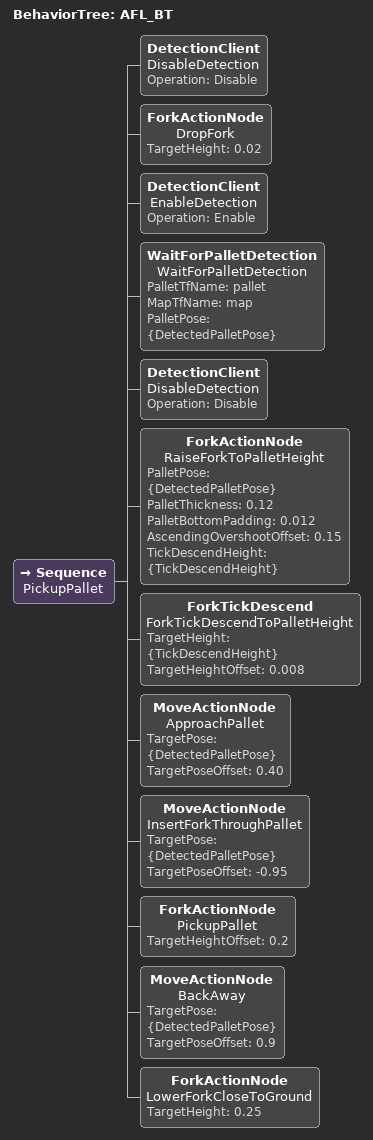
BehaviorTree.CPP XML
<root main_tree_to_execute = "AFL_BT" >
   <BehaviorTree ID="AFL_BT">
    <Sequence name="PickupPallet">
      <DetectionClient
        name="DisableDetection"
        Operation="Disable"/>
      <ForkActionNode
        name="DropFork"
        TargetHeight="0.02"/>
      <DetectionClient
        name="EnableDetection"
        Operation="Enable"/>
      <WaitForPalletDetection
        name="WaitForPalletDetection"
        PalletTfName="pallet"
        MapTfName="map"
        PalletPose="{DetectedPalletPose}"/>
      <DetectionClient
        name="DisableDetection"
        Operation="Disable"/>
      <ForkActionNode
        name="RaiseForkToPalletHeight"
        PalletPose="{DetectedPalletPose}"
        PalletThickness="0.12"
        PalletBottomPadding="0.012"
        AscendingOvershootOffset="0.15"
        TickDescendHeight="{TickDescendHeight}"/>
      <ForkTickDescend
        name="ForkTickDescendToPalletHeight"
        TargetHeight="{TickDescendHeight}"
        TargetHeightOffset="0.008"/>
      <MoveActionNode
        name="ApproachPallet"
        TargetPose="{DetectedPalletPose}"
        TargetPoseOffset="0.40"/>
      <MoveActionNode
        name="InsertForkThroughPallet"
        TargetPose="{DetectedPalletPose}"
        TargetPoseOffset="-0.95"/>
      <ForkActionNode
        name="PickupPallet"
        TargetHeightOffset="0.2"/>
      <MoveActionNode
        name="BackAway"
        TargetPose="{DetectedPalletPose}"
        TargetPoseOffset="0.9"/>
      <ForkActionNode
        name="LowerForkCloseToGround"
        TargetHeight="0.25"/>
    </Sequence>
   </BehaviorTree>
 </root>
